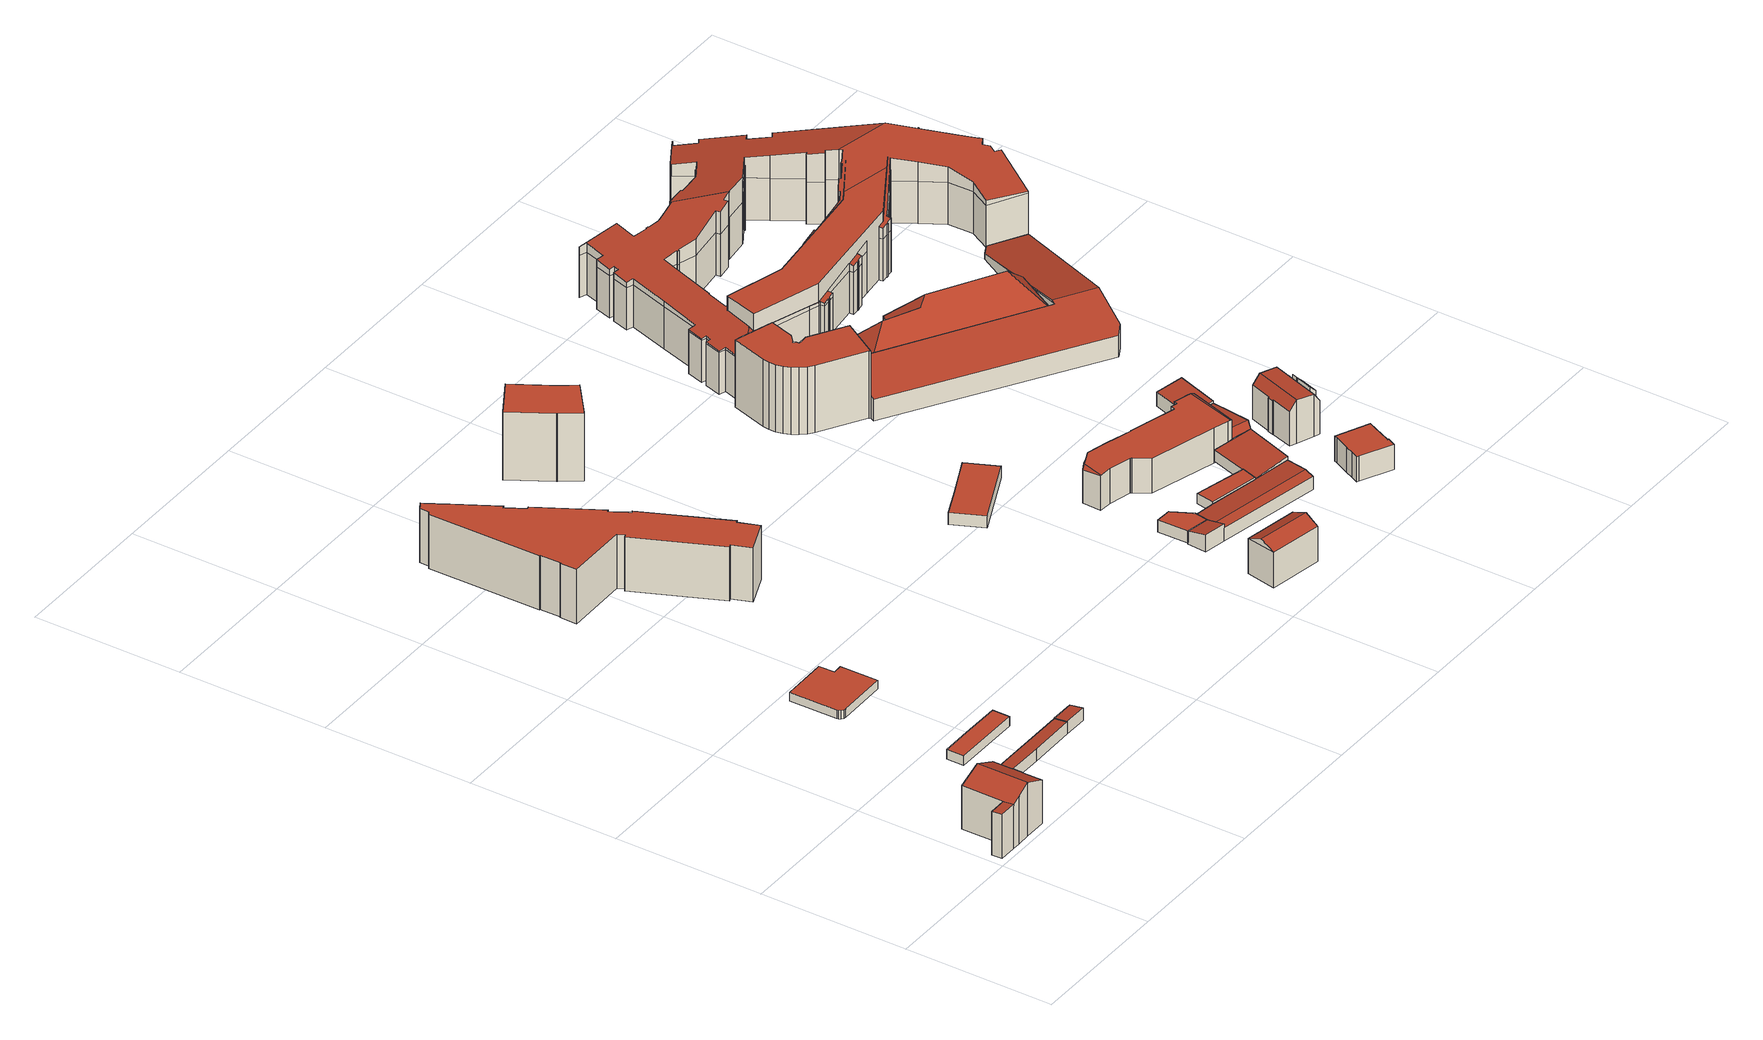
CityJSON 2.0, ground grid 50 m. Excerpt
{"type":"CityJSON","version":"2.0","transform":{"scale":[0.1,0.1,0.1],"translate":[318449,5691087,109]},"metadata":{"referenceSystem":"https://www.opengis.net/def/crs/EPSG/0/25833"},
"CityObjects":{
"building1":{"type":"Building","attributes":{"Gemeindeschluessel":14713000,"Geometrietyp2DReferenz":"3000","function":"31001_9998","roofType":"9999"},"children":["building1-1","building1-2"]},
"building1-1":{"type":"BuildingPart","attributes":{"Dachtyp_tdc":"tdcFreeFormRoof","Dachneigung":25.24,"QualitaetDacherkennung":79,"Geometrietyp2DReferenz":"3000","roofType":"5000","measuredHeight":18.75},"parents":["building1"],"geometry":[{"type":"MultiSurface","lod":"2","boundaries":[[[0,1,2,3]],[[1,4,5,2]],[[4,6,7,5]],[[6,8,9,7]],[[8,10,11,9]],[[10,12,13,11]],[[12,14,15,13]],[[14,16,17,15]],[[16,18,19,17]],[[18,20,21,19]],[[20,22,23,21]],[[18,16,14,12,10,8,6,4]],[[4,1,0,22,20,18]],[[3,2,5,7,9,11,13,15,17,19,21,23]],[[3,23,22,0]]],"semantics":{"surfaces":[{"type":"WallSurface"},{"type":"RoofSurface"},{"type":"GroundSurface"},{"type":"ClosureSurface"}],"values":[0,0,0,0,0,0,0,0,0,0,0,1,1,2,3]}}]},
"building1-2":{"type":"BuildingPart","attributes":{"Dachtyp_tdc":"tdcPolyFlatRoof","Dachneigung":2.78,"QualitaetDacherkennung":77,"Geometrietyp2DReferenz":"3000","roofType":"2100","measuredHeight":15.43},"parents":["building1"],"geometry":[{"type":"MultiSurface","lod":"2","boundaries":[[[24,25,26,23,22]],[[25,27,28,26]],[[27,0,3,28]],[[27,25,24,0]],[[3,23,26,28]],[[22,0,24]],[[22,23,3,0]]],"semantics":{"surfaces":[{"type":"WallSurface"},{"type":"RoofSurface"},{"type":"GroundSurface"},{"type":"ClosureSurface"}],"values":[0,0,0,1,2,0,3]}}]},
"building2":{"type":"Building","attributes":{"Gemeindeschluessel":14713000,"Dachneigung":84.79,"Dachorientierung":0,"MittlereTraufHoehe":115.02,"QualitaetDacherkennung":94,"ObjektHoehe":4.19,"BodenHoehe":111.08,"Geometrietyp2DReferenz":"3000","AbsoluteHoehe":115.27,"Dachflaeche":134.84,"function":"31001_2463","roofType":"2100","measuredHeight":4.19,"storeysAboveGround":1},"geometry":[{"type":"MultiSurface","lod":"2","boundaries":[[[29,30,31,32]],[[30,33,34,31]],[[33,35,36,34]],[[35,37,38,36]],[[37,39,40,38]],[[39,41,42,40]],[[41,29,32,42]],[[41,39,37,35,33,30,29]],[[32,31,34,36,38,40,42]]],"semantics":{"surfaces":[{"type":"WallSurface"},{"type":"RoofSurface"},{"type":"GroundSurface"}],"values":[0,0,0,0,0,0,0,1,2]}}]},
"building3":{"type":"Building","attributes":{"Gemeindeschluessel":14713000,"Dachneigung":90,"Dachorientierung":0,"MittlereTraufHoehe":114.23,"QualitaetDacherkennung":100,"ObjektHoehe":3.34,"BodenHoehe":110.89,"Geometrietyp2DReferenz":"3000","AbsoluteHoehe":114.23,"Dachflaeche":138.51,"function":"31001_2463","roofType":"1000","measuredHeight":3.34,"storeysAboveGround":1},"geometry":[{"type":"MultiSurface","lod":"2","boundaries":[[[43,44,45,46]],[[44,47,48,45]],[[47,49,50,48]],[[49,51,52,50]],[[51,43,46,52]],[[51,49,47,44,43]],[[46,45,48,50,52]]],"semantics":{"surfaces":[{"type":"WallSurface"},{"type":"RoofSurface"},{"type":"GroundSurface"}],"values":[0,0,0,0,0,1,2]}}]},
"building4":{"type":"Building","attributes":{"Dachtyp_tdc":"tdcPolyFlatRoof","Gemeindeschluessel":14713000,"Dachneigung":0,"QualitaetDacherkennung":0,"Geometrietyp2DReferenz":"3000","BezugspunktDach":"2000","function":"31001_9998","measuredHeight":3},"geometry":[{"type":"MultiSurface","lod":"2","boundaries":[[[53,54,55,56,57,58,59,60,61,62]],[[62,61,63,64]],[[61,60,65,63]],[[60,59,66,65]],[[59,58,67,66]],[[58,57,68,67]],[[57,56,69,68]],[[56,55,70,69]],[[55,54,71,70]],[[54,53,72,71]],[[53,62,64,72]],[[64,63,65,66,67,68,69,70,71,72]]],"semantics":{"surfaces":[{"type":"RoofSurface"},{"type":"WallSurface"},{"type":"GroundSurface"}],"values":[0,1,1,1,1,1,1,1,1,1,1,2]}}]},
"building5":{"type":"Building","attributes":{"Gemeindeschluessel":14713000,"Dachneigung":82.62,"Dachorientierung":0,"MittlereTraufHoehe":115.28,"QualitaetDacherkennung":98,"ObjektHoehe":4.28,"BodenHoehe":111.24,"Geometrietyp2DReferenz":"3000","AbsoluteHoehe":115.53,"Dachflaeche":36.51,"function":"31001_9998","roofType":"2100","measuredHeight":4.28,"storeysAboveGround":1},"geometry":[{"type":"MultiSurface","lod":"2","boundaries":[[[73,74,75,76]],[[74,77,78,75]],[[77,79,80,78]],[[79,81,82,80]],[[81,73,76,82]],[[81,79,77,74,73]],[[76,75,78,80,82]]],"semantics":{"surfaces":[{"type":"WallSurface"},{"type":"RoofSurface"},{"type":"GroundSurface"}],"values":[0,0,0,0,0,1,2]}}]},
"building6":{"type":"Building","attributes":{"Dachtyp_tdc":"tdcPolyFlatRoof","Gemeindeschluessel":14713000,"Dachneigung":0,"QualitaetDacherkennung":52,"Geometrietyp2DReferenz":"3000","function":"31001_9998","roofType":"1000","measuredHeight":18.89},"geometry":[{"type":"MultiSurface","lod":"2","boundaries":[[[83,84,85,86]],[[84,87,88,85]],[[87,89,90,88]],[[89,91,92,90]],[[91,93,94,92]],[[93,95,96,94]],[[95,97,98,96]],[[97,99,100,98]],[[99,101,102,100]],[[101,103,104,102]],[[103,105,106,104]],[[105,107,108,106]],[[107,109,110,108]],[[109,111,112,110]],[[111,113,114,112]],[[113,115,116,114]],[[115,117,118,116]],[[117,119,120,118]],[[119,121,122,120]],[[121,123,124,122]],[[123,125,126,124]],[[125,127,128,126]],[[127,129,130,128]],[[129,131,132,130]],[[131,133,134,132]],[[133,135,136,134]],[[135,137,138,136]],[[137,83,86,138]],[[137,135,133,131,129,127,125,123,121,119,117,115,113,111,109,107,105,103,101,99,97,95,93,91,89,87,84,83]],[[86,85,88,90,92,94,96,98,100,102,104,106,108,110,112,114,116,118,120,122,124,126,128,130,132,134,136,138]]],"semantics":{"surfaces":[{"type":"WallSurface"},{"type":"RoofSurface"},{"type":"GroundSurface"}],"values":[0,0,0,0,0,0,0,0,0,0,0,0,0,0,0,0,0,0,0,0,0,0,0,0,0,0,0,0,1,2]}}]},
"building7":{"type":"Building","attributes":{"Dachtyp_tdc":"tdcPolyFlatRoof","Gemeindeschluessel":14713000,"Dachneigung":0,"QualitaetDacherkennung":50,"Geometrietyp2DReferenz":"3000","function":"31001_9998","roofType":"1000","measuredHeight":23.83},"geometry":[{"type":"MultiSurface","lod":"2","boundaries":[[[139,140,141,142]],[[140,143,144,141]],[[143,145,146,144]],[[145,147,148,146]],[[147,149,150,148]],[[149,151,152,150]],[[151,153,154,152]],[[153,139,142,154]],[[153,151,149,147,145,143,140,139]],[[142,141,144,146,148,150,152,154]]],"semantics":{"surfaces":[{"type":"WallSurface"},{"type":"RoofSurface"},{"type":"GroundSurface"}],"values":[0,0,0,0,0,0,0,0,1,2]}}]},
"building8":{"type":"Building","attributes":{"Dachtyp_tdc":"tdcGableRoof","Gemeindeschluessel":14713000,"Dachneigung":24.8,"QualitaetDacherkennung":51,"Geometrietyp2DReferenz":"3000","function":"31001_9998","roofType":"3100","measuredHeight":14.64},"geometry":[{"type":"MultiSurface","lod":"2","boundaries":[[[155,156,157,158]],[[156,159,160,157]],[[159,161,162,160]],[[161,155,158,162]],[[159,156,163]],[[155,161,164]],[[156,155,164,163]],[[161,159,163,164]],[[158,157,160,162]]],"semantics":{"surfaces":[{"type":"WallSurface"},{"type":"RoofSurface"},{"type":"GroundSurface"}],"values":[0,0,0,0,0,0,1,1,2]}}]},
"building9":{"type":"Building","attributes":{"Dachtyp_tdc":"tdcPolyFlatRoof","Gemeindeschluessel":14713000,"Dachneigung":0,"QualitaetDacherkennung":81,"Geometrietyp2DReferenz":"3000","function":"31001_2000","roofType":"1000","measuredHeight":4.22},"geometry":[{"type":"MultiSurface","lod":"2","boundaries":[[[165,166,167,168]],[[166,169,170,167]],[[169,171,172,170]],[[171,173,174,172]],[[173,175,176,174]],[[175,165,168,176]],[[175,173,171,169,166,165]],[[168,167,170,172,174,176]]],"semantics":{"surfaces":[{"type":"WallSurface"},{"type":"RoofSurface"},{"type":"GroundSurface"}],"values":[0,0,0,0,0,0,1,2]}}]},
"building10":{"type":"Building","attributes":{"Dachtyp_tdc":"tdcPolyFlatRoof","Gemeindeschluessel":14713000,"Dachneigung":0,"QualitaetDacherkennung":84,"Geometrietyp2DReferenz":"3000","function":"31001_2000","roofType":"1000","measuredHeight":4.2},"geometry":[{"type":"MultiSurface","lod":"2","boundaries":[[[177,178,179,180]],[[178,181,182,179]],[[181,183,184,182]],[[183,185,186,184]],[[185,177,180,186]],[[185,183,181,178,177]],[[180,179,182,184,186]]],"semantics":{"surfaces":[{"type":"WallSurface"},{"type":"RoofSurface"},{"type":"GroundSurface"}],"values":[0,0,0,0,0,1,2]}}]},
"building11":{"type":"Building","attributes":{"Gemeindeschluessel":14713000,"Geometrietyp2DReferenz":"3000","function":"31001_2000","roofType":"9999"},"children":["building11-1","building11-2","building11-3"]},
"building11-1":{"type":"BuildingPart","attributes":{"Dachtyp_tdc":"tdcGableRoof","Dachneigung":10,"QualitaetDacherkennung":43,"Geometrietyp2DReferenz":"3000","roofType":"3100","measuredHeight":5.11},"parents":["building11"],"geometry":[{"type":"MultiSurface","lod":"2","boundaries":[[[187,188,189,190]],[[191,192,193,194]],[[192,195,196,193]],[[195,197,198,196]],[[199,200,201,202,185]],[[200,187,190,201]],[[203,197,195,192]],[[192,191,188,187,200,199,204,203]],[[190,189,194,193,196,198,205,202,201]],[[191,194,189,188]],[[205,198,197,203]],[[199,185,204]],[[205,203,204,185,202]]],"semantics":{"surfaces":[{"type":"WallSurface"},{"type":"RoofSurface"},{"type":"GroundSurface"},{"type":"ClosureSurface"}],"values":[0,0,0,0,0,0,1,1,2,3,3,0,3]}}]},
"building11-2":{"type":"BuildingPart","attributes":{"Dachtyp_tdc":"tdcPolyFlatRoof","Dachneigung":4.55,"QualitaetDacherkennung":90,"Geometrietyp2DReferenz":"3000","roofType":"2100","measuredHeight":4.96},"parents":["building11"],"geometry":[{"type":"MultiSurface","lod":"2","boundaries":[[[206,207,208,189,188]],[[207,209,210,208]],[[209,211,212,210]],[[211,213,214,212]],[[213,215,216,214]],[[215,217,191,194,216]],[[215,213,211,209,207,206,217]],[[194,189,208,210,212,214,216]],[[206,188,191,217]],[[188,189,194,191]]],"semantics":{"surfaces":[{"type":"WallSurface"},{"type":"RoofSurface"},{"type":"GroundSurface"},{"type":"ClosureSurface"}],"values":[0,0,0,0,0,0,1,2,0,3]}}]},
"building11-3":{"type":"BuildingPart","attributes":{"Dachtyp_tdc":"tdcPolyFlatRoof","Dachneigung":12.53,"QualitaetDacherkennung":68,"Geometrietyp2DReferenz":"3000","roofType":"2100","measuredHeight":5.88},"parents":["building11"],"geometry":[{"type":"MultiSurface","lod":"2","boundaries":[[[218,219,220,198,197]],[[219,177,221,220]],[[177,185,202,221]],[[177,219,218,204,185]],[[202,205,198,220,221]],[[197,203,204,218]],[[197,198,205,203]],[[205,202,185,204,203]]],"semantics":{"surfaces":[{"type":"WallSurface"},{"type":"RoofSurface"},{"type":"GroundSurface"},{"type":"ClosureSurface"}],"values":[0,0,0,1,2,0,3,3]}}]},
"building12":{"type":"Building","attributes":{"Dachtyp_tdc":"tdcPolyFlatRoof","Gemeindeschluessel":14713000,"Dachneigung":0,"QualitaetDacherkennung":86,"Geometrietyp2DReferenz":"3000","function":"31001_2000","roofType":"1000","measuredHeight":3.63},"geometry":[{"type":"MultiSurface","lod":"2","boundaries":[[[222,223,224,225]],[[223,226,227,224]],[[226,228,229,227]],[[228,222,225,229]],[[228,226,223,222]],[[225,224,227,229]]],"semantics":{"surfaces":[{"type":"WallSurface"},{"type":"RoofSurface"},{"type":"GroundSurface"}],"values":[0,0,0,0,1,2]}}]},
"building13":{"type":"Building","attributes":{"Dachtyp_tdc":"tdcFreeFormRoof","Gemeindeschluessel":14713000,"Dachneigung":0.036,"QualitaetDacherkennung":48,"Geometrietyp2DReferenz":"3000","function":"31001_2000","roofType":"5000","measuredHeight":12.06},"geometry":[{"type":"MultiSurface","lod":"2","boundaries":[[[230,231,232,233]],[[231,234,235,232]],[[234,236,237,235]],[[236,238,239,237]],[[238,240,241,239]],[[240,242,243,241]],[[242,244,245,243]],[[244,246,247,245]],[[246,248,249,247]],[[248,250,251,249]],[[250,252,253,251]],[[252,254,255,253]],[[254,256,257,255]],[[256,258,259,257]],[[258,260,261,259]],[[260,262,263,261]],[[262,264,265,263]],[[264,266,267,265]],[[266,268,269,267]],[[268,270,271,269]],[[270,272,273,271]],[[272,274,275,273]],[[274,276,277,275]],[[276,278,279,277]],[[278,280,281,279]],[[280,282,283,281]],[[282,230,233,283]],[[284,285,240,238]],[[276,274,286,287]],[[286,272,270,268,266,264,262,260,258,256,254,252,250,248,246,244,242,285,284,236,234,231,230,282,280,278,287]],[[238,236,284]],[[242,240,285]],[[274,272,286]],[[278,276,287]],[[233,232,235,237,239,241,243,245,247,249,251,253,255,257,259,261,263,265,267,269,271,273,275,277,279,281,283]]],"semantics":{"surfaces":[{"type":"WallSurface"},{"type":"RoofSurface"},{"type":"GroundSurface"}],"values":[0,0,0,0,0,0,0,0,0,0,0,0,0,0,0,0,0,0,0,0,0,0,0,0,0,0,0,1,1,1,0,0,0,0,2]}}]},
"building14":{"type":"Building","attributes":{"Dachtyp_tdc":"tdcPolyFlatRoof","Gemeindeschluessel":14713000,"Dachneigung":0,"QualitaetDacherkennung":52,"Geometrietyp2DReferenz":"3000","function":"31001_9998","roofType":"1000","measuredHeight":23.43},"geometry":[{"type":"MultiSurface","lod":"2","boundaries":[[[288,289,290,291]],[[289,292,293,290]],[[292,294,295,293]],[[294,296,297,295]],[[296,298,299,297]],[[298,300,301,299]],[[300,302,303,301]],[[302,304,305,303]],[[304,306,307,305]],[[306,308,309,307]],[[308,310,311,309]],[[310,312,313,311]],[[312,314,315,313]],[[314,316,317,315]],[[316,318,319,317]],[[318,320,321,319]],[[320,322,323,321]],[[322,324,325,323]],[[324,326,327,325]],[[326,288,291,327]],[[326,324,322,320,318,316,314,312,310,308,306,304,302,300,298,296,294,292,289,288]],[[291,290,293,295,297,299,301,303,305,307,309,311,313,315,317,319,321,323,325,327]]],"semantics":{"surfaces":[{"type":"WallSurface"},{"type":"RoofSurface"},{"type":"GroundSurface"}],"values":[0,0,0,0,0,0,0,0,0,0,0,0,0,0,0,0,0,0,0,0,1,2]}}]},
"building15":{"type":"Building","attributes":{"Dachtyp_tdc":"tdcPolyFlatRoof","Gemeindeschluessel":14713000,"Dachneigung":0,"QualitaetDacherkennung":63,"Geometrietyp2DReferenz":"3000","function":"31001_9998","roofType":"1000","measuredHeight":8.79},"geometry":[{"type":"MultiSurface","lod":"2","boundaries":[[[328,329,330,331]],[[329,332,333,330]],[[332,334,335,333]],[[334,336,337,335]],[[336,338,339,337]],[[338,340,341,339]],[[340,342,343,341]],[[342,344,345,343]],[[344,346,347,345]],[[346,328,331,347]],[[346,344,342,340,338,336,334,332,329,328]],[[331,330,333,335,337,339,341,343,345,347]]],"semantics":{"surfaces":[{"type":"WallSurface"},{"type":"RoofSurface"},{"type":"GroundSurface"}],"values":[0,0,0,0,0,0,0,0,0,0,1,2]}}]},
"building16":{"type":"Building","attributes":{"Gemeindeschluessel":14713000,"Geometrietyp2DReferenz":"3000","function":"31001_2000","roofType":"9999"},"children":["building16-1","building16-2"]},
"building16-1":{"type":"BuildingPart","attributes":{"Dachtyp_tdc":"tdcPolyFlatRoof","Dachneigung":5.21,"QualitaetDacherkennung":84,"Geometrietyp2DReferenz":"3000","roofType":"2100","measuredHeight":5.84},"parents":["building16"],"geometry":[{"type":"MultiSurface","lod":"2","boundaries":[[[348,349,350,351]],[[349,352,353,354,350]],[[355,356,273,275,357]],[[356,348,351,273]],[[356,355,352,349,348]],[[351,350,354,275,273]],[[355,357,353,352]],[[357,275,354,353]]],"semantics":{"surfaces":[{"type":"WallSurface"},{"type":"RoofSurface"},{"type":"GroundSurface"},{"type":"ClosureSurface"}],"values":[0,0,0,0,1,2,0,3]}}]},
"building16-2":{"type":"BuildingPart","attributes":{"Dachtyp_tdc":"tdcGableRoof","Dachneigung":10.19,"QualitaetDacherkennung":12,"Geometrietyp2DReferenz":"3000","roofType":"3100","measuredHeight":7.94},"parents":["building16"],"geometry":[{"type":"MultiSurface","lod":"2","boundaries":[[[358,359,277,360]],[[359,357,275,277]],[[353,358,360,354]],[[357,359,361]],[[358,353,362]],[[359,358,362,361]],[[353,357,361,362]],[[360,277,275,354]],[[354,275,357,353]]],"semantics":{"surfaces":[{"type":"WallSurface"},{"type":"RoofSurface"},{"type":"GroundSurface"},{"type":"ClosureSurface"}],"values":[0,0,0,0,0,1,1,2,3]}}]},
"building17":{"type":"Building","attributes":{"Gemeindeschluessel":14713000,"Geometrietyp2DReferenz":"3000","function":"31001_9998","roofType":"9999"},"children":["building17-1","building17-2"]},
"building17-1":{"type":"BuildingPart","attributes":{"Dachtyp_tdc":"tdcCutGableRoof","Dachneigung":2.99,"QualitaetDacherkennung":70,"Geometrietyp2DReferenz":"3000","roofType":"9999","measuredHeight":15.04},"parents":["building17"],"geometry":[{"type":"MultiSurface","lod":"2","boundaries":[[[363,364,365,366]],[[364,367,368,365]],[[367,369,370,368]],[[369,371,372,370]],[[371,373,374,372]],[[373,375,376,374]],[[375,377,378,376]],[[377,379,380,378]],[[379,381,382,380]],[[383,384,385,386]],[[384,387,388,385]],[[387,389,390,388]],[[389,363,366,390]],[[375,373,371,369,367,364,363,389]],[[387,384,383,391,381,379,377]],[[389,387,377,375]],[[366,365,368,370,372,374,376,378,380,382,386,385,388,390]],[[386,382,381,391]],[[383,386,391]]],"semantics":{"surfaces":[{"type":"WallSurface"},{"type":"RoofSurface"},{"type":"GroundSurface"},{"type":"ClosureSurface"}],"values":[0,0,0,0,0,0,0,0,0,0,0,0,0,1,1,1,2,3,3]}}]},
"building17-2":{"type":"BuildingPart","attributes":{"Dachtyp_tdc":"tdcPolyFlatRoof","Dachneigung":43.44,"QualitaetDacherkennung":37,"Geometrietyp2DReferenz":"3000","roofType":"2100","measuredHeight":13.83},"parents":["building17"],"geometry":[{"type":"MultiSurface","lod":"2","boundaries":[[[392,382,381]],[[392,393,394,382]],[[393,395,396,394]],[[395,397,398,396]],[[397,399,383,386,398]],[[397,395,393,392,399]],[[386,382,394,396,398]],[[391,383,399]],[[391,386,383]],[[392,381,391,399]],[[381,382,386,391]]],"semantics":{"surfaces":[{"type":"WallSurface"},{"type":"RoofSurface"},{"type":"GroundSurface"},{"type":"ClosureSurface"}],"values":[0,0,0,0,0,1,2,0,3,0,3]}}]},
"building18":{"type":"Building","attributes":{"Dachtyp_tdc":"tdcFreeFormRoof","Gemeindeschluessel":14713000,"Dachneigung":48.42,"QualitaetDacherkennung":2,"Geometrietyp2DReferenz":"3000","function":"31001_9998","roofType":"5000","measuredHeight":19.88},"geometry":[{"type":"MultiSurface","lod":"2","boundaries":[[[400,401,402,403]],[[401,404,405,402]],[[404,406,407,405]],[[406,408,409,407]],[[408,410,411,409]],[[410,400,403,411]],[[412,413,414,415,410,408]],[[412,408,406]],[[413,412,406,404]],[[414,413,404,401]],[[415,414,401,400]],[[415,400,410]],[[403,402,405,407,409,411]]],"semantics":{"surfaces":[{"type":"WallSurface"},{"type":"RoofSurface"},{"type":"GroundSurface"}],"values":[0,0,0,0,0,0,1,1,1,1,1,1,2]}}]},
"building19":{"type":"Building","attributes":{"Dachtyp_tdc":"tdcFreeFormRoof","Gemeindeschluessel":14713000,"Dachneigung":14.87,"QualitaetDacherkennung":3,"Geometrietyp2DReferenz":"3000","function":"31001_9998","roofType":"5000","measuredHeight":12.22},"geometry":[{"type":"MultiSurface","lod":"2","boundaries":[[[416,417,418,419]],[[417,420,421,418]],[[420,422,423,421]],[[422,424,425,423]],[[424,426,427,425]],[[426,428,429,427]],[[428,430,431,429]],[[430,432,433,431]],[[432,416,419,433]],[[420,417,434,435,428,426,424,422]],[[416,432,430,435,434]],[[430,428,435]],[[417,416,434]],[[419,418,421,423,425,427,429,431,433]]],"semantics":{"surfaces":[{"type":"WallSurface"},{"type":"RoofSurface"},{"type":"GroundSurface"}],"values":[0,0,0,0,0,0,0,0,0,1,1,0,0,2]}}]},
"building20":{"type":"Building","attributes":{"Gemeindeschluessel":14713000,"Dachneigung":90,"Dachorientierung":0,"MittlereTraufHoehe":131.73,"QualitaetDacherkennung":93,"ObjektHoehe":22.32,"BodenHoehe":109.41,"Geometrietyp2DReferenz":"3000","AbsoluteHoehe":131.73,"Dachflaeche":1066.92,"function":"31001_9998","roofType":"1000","measuredHeight":22.32,"storeysAboveGround":7},"geometry":[{"type":"MultiSurface","lod":"2","boundaries":[[[436,437,438,439]],[[437,440,441,438]],[[440,442,443,441]],[[442,444,445,443]],[[444,446,447,445]],[[446,448,449,447]],[[448,450,451,449]],[[450,436,439,451]],[[450,448,446,444,442,440,437,436]],[[439,438,441,443,445,447,449,451]]],"semantics":{"surfaces":[{"type":"WallSurface"},{"type":"RoofSurface"},{"type":"GroundSurface"}],"values":[0,0,0,0,0,0,0,0,1,2]}}]},
"building21":{"type":"Building","attributes":{"Dachtyp_tdc":"tdcFreeFormRoof","Gemeindeschluessel":14713000,"Dachneigung":13.11,"QualitaetDacherkennung":6,"Geometrietyp2DReferenz":"3000","function":"31001_9998","roofType":"5000","measuredHeight":25.4},"geometry":[{"type":"MultiSurface","lod":"2","boundaries":[[[452,453,454,455]],[[453,456,457,454]],[[456,458,459,457]],[[458,460,461,459]],[[460,462,463,461]],[[462,464,465,463]],[[464,466,467,465]],[[466,468,469,467]],[[468,470,471,469]],[[470,472,473,471]],[[472,474,475,473]],[[474,476,477,475]],[[478,479,480,481,482,483,484,485,486,487,488,489,490,491,492,493,494,495,496,497,498,499,500,501,502,503,504,505,506,507,508,509,510,511,512,513,514,515,516,517,518,519,520,521,522,523,524,525,526,527,528,529,530,531]],[[532,533,534,535,536,537,538,539,540,541,542,543,544,545,546,547,548,549,550,551,552,553,554,555,556,557,558,559,560,561,562,563,564,565,566,567,568,569,570,571,572,531,530,573,574,575,576,577,578,579,580,581,582,583,584,585,586,587,588,589,590,591,592,593,594,595,596,597,598,599,600,601,602,603,604,605,606,607]],[[608,609,610,611,612,613,614,615,616,617,618,619,620,499,498,621,622,623,624,625,626,627,628,629,630,631,553,552,632,633,634,635,636,637,638,639,640]],[[476,639,638,641]],[[474,640,639,476]],[[642,637,636,643]],[[641,638,637,642]],[[644,635,634,645]],[[643,636,635,644]],[[645,634,633,646]],[[646,633,632,647]],[[648,553,631,649]],[[649,631,630,650]],[[650,630,629,651]],[[651,629,628,652]],[[652,628,627,653]],[[653,627,626,654]],[[655,625,624,656]],[[654,626,625,655]],[[657,623,622,658]],[[656,624,623,657]],[[659,621,498,660]],[[658,622,621,659]],[[661,499,620,662]],[[663,619,618,452]],[[662,620,619,663]],[[453,617,616,456]],[[452,618,617,453]],[[458,615,614,460]],[[456,616,615,458]],[[462,613,612,464]],[[460,614,613,462]],[[466,611,610,468]],[[464,612,611,466]],[[470,609,608,472]],[[468,610,609,470]],[[664,532,607,665]],[[665,607,606,666]],[[667,605,604,668]],[[666,606,605,667]],[[669,603,602,670]],[[668,604,603,669]],[[671,601,600,672]],[[670,602,601,671]],[[672,600,599,673]],[[673,599,598,674]],[[675,597,596,676]],[[674,598,597,675]],[[677,595,594,678]],[[676,596,595,677]],[[678,594,593,679]],[[679,593,592,680]],[[680,592,591,681]],[[681,591,590,682]],[[682,590,589,683]],[[683,589,588,684]],[[684,588,587,685]],[[685,587,586,686]],[[686,586,585,687]],[[687,585,584,688]],[[688,584,583,689]],[[689,583,582,690]],[[690,582,581,691]],[[691,581,580,692]],[[692,580,579,693]],[[693,579,578,694]],[[694,578,577,695]],[[695,577,576,696]],[[696,576,575,697]],[[697,575,574]],[[574,573,698]],[[698,573,530,529,699]],[[700,531,572,701]],[[701,572,571,702]],[[702,571,570,703]],[[703,570,569,704]],[[704,569,568,705]],[[705,568,567,706]],[[706,567,566,707]],[[707,566,565,708]],[[708,565,564,709]],[[709,564,563,710]],[[710,563,562,711]],[[711,562,561,712]],[[712,561,560,713]],[[713,560,559,714]],[[714,559,558,715]],[[715,558,557,716]],[[716,557,556,717]],[[717,556,555,718]],[[718,555,554,719]],[[719,554,553,648]],[[720,551,550,721]],[[647,632,552,551,720]],[[721,550,549,722]],[[722,549,548,723]],[[723,548,547,724]],[[724,547,546,725]],[[725,546,545,726]],[[726,545,544,727]],[[727,544,543,728]],[[728,543,542,729]],[[729,542,541,730]],[[730,541,540,731]],[[731,540,539,732]],[[732,539,538,733]],[[733,538,537,734]],[[734,537,536,735]],[[735,536,535,736]],[[736,535,534,737]],[[737,534,533,738]],[[738,533,532,664]],[[739,478,531,700]],[[699,529,528,740]],[[740,528,527,741]],[[741,527,526,742]],[[742,526,525,743]],[[476,641,744,477]],[[641,642,745,744]],[[642,643,746,745]],[[643,644,747,746]],[[644,645,748,747]],[[645,646,749,748]],[[646,647,750,749]],[[647,720,751,750]],[[720,721,752,751]],[[721,722,753,752]],[[722,723,754,753]],[[723,724,755,754]],[[724,725,756,755]],[[725,726,757,756]],[[726,727,758,757]],[[727,728,759,758]],[[728,729,760,759]],[[729,730,761,760]],[[730,731,762,761]],[[731,732,763,762]],[[732,733,764,763]],[[733,734,765,764]],[[734,735,766,765]],[[735,736,767,766]],[[736,737,768,767]],[[737,738,769,768]],[[738,664,770,769]],[[664,665,771,770]],[[665,666,772,771]],[[666,667,773,772]],[[667,668,774,773]],[[668,669,775,774]],[[669,670,776,775]],[[670,671,777,776]],[[671,672,778,777]],[[672,673,779,778]],[[673,674,780,779]],[[674,675,781,780]],[[675,676,782,781]],[[676,677,783,782]],[[677,678,784,783]],[[678,679,785,784]],[[679,680,786,785]],[[680,681,787,786]],[[681,682,788,787]],[[682,683,789,788]],[[683,684,790,789]],[[684,685,791,790]],[[792,793,794,795]],[[793,796,797,794]],[[796,798,799,797]],[[798,800,801,799]],[[800,802,803,801]],[[802,804,805,803]],[[804,806,807,805]],[[806,808,809,807]],[[808,810,811,809]],[[810,812,813,811]],[[812,814,815,813]],[[814,816,817,815]],[[816,818,819,817]],[[818,820,821,819]],[[820,822,823,821]],[[822,824,825,823]],[[824,826,827,825]],[[826,661,828,827]],[[660,829,830,831]],[[829,832,833,830]],[[832,834,835,833]],[[834,836,837,835]],[[836,838,839,837]],[[838,840,841,839]],[[840,842,843,841]],[[842,844,845,843]],[[844,846,847,845]],[[846,848,849,847]],[[848,850,851,849]],[[850,852,853,851]],[[852,854,855,853]],[[854,856,857,855]],[[856,858,859,857]],[[858,860,861,859]],[[860,862,863,861]],[[862,864,865,863]],[[864,866,867,865]],[[866,739,868,867]],[[739,700,869,868]],[[700,701,870,869]],[[701,702,871,870]],[[702,703,872,871]],[[703,704,873,872]],[[704,705,874,873]],[[705,706,875,874]],[[706,707,876,875]],[[707,708,877,876]],[[708,709,878,877]],[[709,710,879,878]],[[710,711,880,879]],[[711,712,881,880]],[[712,713,882,881]],[[713,714,883,882]],[[714,715,884,883]],[[715,716,885,884]],[[716,717,886,885]],[[717,718,887,886]],[[718,719,888,887]],[[719,648,889,888]],[[648,649,890,889]],[[649,650,891,890]],[[650,651,892,891]],[[651,652,893,892]],[[652,653,894,893]],[[653,654,895,894]],[[654,655,896,895]],[[655,656,897,896]],[[656,657,898,897]],[[657,658,899,898]],[[658,659,900,899]],[[659,660,831,900]],[[661,662,901,828]],[[662,663,902,901]],[[663,452,455,902]],[[685,686,903,791]],[[686,687,904,903]],[[687,688,905,904]],[[688,689,906,905]],[[689,690,907,906]],[[690,691,908,907]],[[691,692,909,908]],[[692,693,910,909]],[[693,694,911,910]],[[694,695,912,911]],[[695,696,913,912]],[[696,697,914,913]],[[697,574,915,914]],[[574,698,916,915]],[[698,699,917,916]],[[699,740,918,917]],[[740,741,919,918]],[[741,742,920,919]],[[742,743,921,920]],[[743,922,923,921]],[[922,924,925,923]],[[924,926,927,925]],[[926,928,929,927]],[[928,930,931,929]],[[930,932,933,931]],[[932,934,935,933]],[[934,792,795,935]],[[743,525,524,922]],[[922,524,523,924]],[[924,523,522,926]],[[926,522,521,928]],[[928,521,520,930]],[[930,520,519,932]],[[932,519,518,934]],[[934,518,517,792]],[[792,517,516,793]],[[793,516,515,796]],[[796,515,514,798]],[[798,514,513,800]],[[800,513,512,802]],[[802,512,511,804]],[[804,511,510,806]],[[806,510,509,808]],[[472,608,640,474]],[[808,509,508,810]],[[810,508,507,812]],[[812,507,506,814]],[[814,506,505,816]],[[816,505,504,818]],[[818,504,503,820]],[[820,503,502,822]],[[822,502,501,824]],[[824,501,500,826]],[[826,500,499,661]],[[660,498,497,829]],[[829,497,496,832]],[[832,496,495,834]],[[834,495,494,836]],[[836,494,493,838]],[[838,493,492,840]],[[840,492,491,842]],[[842,491,490,844]],[[844,490,489,846]],[[846,489,488,848]],[[848,488,487,850]],[[850,487,486,852]],[[852,486,485,854]],[[854,485,484,856]],[[856,484,483,858]],[[858,483,482,860]],[[860,482,481,862]],[[862,481,480,864]],[[864,480,479,866]],[[866,479,478,739]],[[477,744,745,746,747,748,749,750,751,752,753,754,755,756,757,758,759,760,761,762,763,764,765,766,767,768,769,770,771,772,773,774,775,776,777,778,779,780,781,782,783,784,785,786,787,788,789,790,791,903,904,905,906,907,908,909,910,911,912,913,914,915,916,917,918,919,920,921,923,925,927,929,931,933,935,795,794,797,799,801,803,805,807,809,811,813,815,817,819,821,823,825,827,828,901,902,455,454,457,459,461,463,465,467,469,471,473,475],[831,830,833,835,837,839,841,843,845,847,849,851,853,855,857,859,861,863,865,867,868,869,870,871,872,873,874,875,876,877,878,879,880,881,882,883,884,885,886,887,888,889,890,891,892,893,894,895,896,897,898,899,900]],[[660,498,499,661]]],"semantics":{"surfaces":[{"type":"WallSurface"},{"type":"RoofSurface"},{"type":"GroundSurface"},{"type":"ClosureSurface"}],"values":[0,0,0,0,0,0,0,0,0,0,0,0,1,1,1,0,0,0,0,0,0,0,0,0,0,0,0,0,0,0,0,0,0,0,0,0,0,0,0,0,0,0,0,0,0,0,0,0,0,0,0,0,0,0,0,0,0,0,0,0,0,0,0,0,0,0,0,0,0,0,0,0,0,0,0,0,0,0,0,0,0,0,0,0,0,0,0,0,0,0,0,0,0,0,0,0,0,0,0,0,0,0,0,0,0,0,0,0,0,0,0,0,0,0,0,0,0,0,0,0,0,0,0,0,0,0,0,0,0,0,0,0,0,0,0,0,0,0,0,0,0,0,0,0,0,0,0,0,0,0,0,0,0,0,0,0,0,0,0,0,0,0,0,0,0,0,0,0,0,0,0,0,0,0,0,0,0,0,0,0,0,0,0,0,0,0,0,0,0,0,0,0,0,0,0,0,0,0,0,0,0,0,0,0,0,0,0,0,0,0,0,0,0,0,0,0,0,0,0,0,0,0,0,0,0,0,0,0,0,0,0,0,0,0,0,0,0,0,0,0,0,0,0,0,0,0,0,0,0,0,0,0,0,0,0,0,0,0,0,0,0,0,0,0,0,0,0,0,0,0,0,0,0,0,0,0,0,0,0,0,0,0,0,0,0,0,0,0,0,0,0,0,0,0,0,0,0,0,0,0,0,0,0,0,0,0,0,0,0,0,0,0,0,0,0,0,0,0,0,0,0,0,0,0,0,2,3]}}]}
},
"vertices":[
[68,43,173],[67,185,173],[67,185,21],[68,43,21],[142,182,208],[142,182,21],[217,178,173],[217,178,21],[218,111,173],[218,111,21],[220,111,172],[220,111,21],[220,75,172],[220,75,21],[218,75,173],[218,75,21],[218,8,173],[218,8,21],[143,8,208],[143,8,21],[97,7,186],[97,7,21],[69,7,173],[69,7,21],
[69,7,175],[9,7,175],[9,7,21],[8,42,173],[8,42,21],
[339,196,63],[339,245,58],[339,245,21],[339,196,21],[342,245,58],[342,245,21],[343,242,58],[343,242,21],[631,242,58],[631,242,21],[631,197,63],[631,197,21],[471,196,63],[471,196,21],
[338,359,52],[338,417,52],[338,417,19],[338,359,19],[442,418,52],[442,418,19],[575,417,52],[575,417,19],[575,359,52],[575,359,19],
[335,787,47],[339,781,47],[345,776,47],[352,774,47],[522,777,47],[520,905,47],[488,904,47],[487,957,47],[332,955,47],[334,794,47],[332,955,17],[334,794,17],[487,957,17],[488,904,17],[520,905,17],[522,777,17],[352,774,17],[345,776,17],[339,781,17],[335,787,17],
[631,197,65],[631,242,59],[631,242,22],[631,197,22],[711,242,59],[711,242,22],[712,202,65],[712,202,22],[712,197,65],[712,197,22],
[335,2230,194],[359,2245,194],[359,2245,5],[335,2230,5],[401,2172,194],[401,2172,5],[402,2172,194],[402,2172,5],[479,2038,194],[479,2038,5],[472,2034,194],[472,2034,5],[507,1973,194],[507,1973,5],[514,1977,194],[514,1977,5],[629,1778,194],[629,1778,5],[622,1774,194],[622,1774,5],[657,1714,194],[657,1714,5],[663,1717,194],[663,1717,5],[789,1439,194],[789,1439,5],[782,1436,194],[782,1436,5],[808,1369,194],[808,1369,5],[700,1326,194],[700,1326,5],[677,1389,194],[677,1389,5],[667,1385,194],[667,1385,5],[542,1663,194],[542,1663,5],[552,1667,194],[552,1667,5],[540,1688,194],[540,1688,5],[330,1686,194],[330,1686,5],[329,1743,194],[329,1743,5],[333,1743,194],[333,1743,5],[332,1813,194],[332,1813,5],[328,1813,194],[328,1813,5],[325,2193,194],[325,2193,5],[335,2199,194],[335,2199,5],
[816,2265,239],[840,2279,239],[840,2279,1],[816,2265,1],[937,2337,239],[937,2337,1],[1016,2204,239],[1016,2204,1],[1051,2157,239],[1051,2157,1],[941,2068,239],[941,2068,1],[896,2129,239],[896,2129,1],[894,2132,239],[894,2132,1],
[1588,212,143],[1769,179,143],[1769,179,21],[1588,212,21],[1748,79,144],[1748,79,21],[1568,111,144],[1568,111,21],[1759,127,167],[1578,160,167],
[1380,972,48],[1333,1075,48],[1333,1075,6],[1380,972,6],[1425,1116,48],[1425,1116,6],[1501,1152,48],[1501,1152,6],[1563,1180,48],[1563,1180,6],[1610,1077,48],[1610,1077,6],
[1620,441,61],[1619,544,61],[1619,544,19],[1620,441,19],[1671,542,61],[1671,542,19],[1706,474,61],[1706,474,19],[1699,427,61],[1699,427,19],
[1782,463,54],[1951,430,54],[1951,430,17],[1782,463,17],[2083,406,54],[2056,326,68],[2056,326,17],[2083,406,17],[2045,293,62],[2045,293,17],[1689,362,62],[1689,362,17],[1699,427,62],[1706,474,54],[1706,474,17],[1699,427,17],[1694,393,68],[1696,406,66],[1694,393,17],
[1951,430,56],[1968,482,56],[1968,482,17],[2006,608,56],[2006,608,17],[2057,594,60],[2057,594,17],[2071,590,61],[2071,590,17],[2139,571,67],[2139,571,17],[2083,406,67],
[1689,362,76],[1615,376,76],[1615,376,17],[1620,441,17],
[1782,463,60],[1793,525,60],[1793,525,24],[1782,463,24],[1968,482,60],[1968,482,24],[1951,430,60],[1951,430,24],
[1750,722,132],[1747,722,132],[1747,722,11],[1750,722,11],[1747,725,132],[1747,725,11],[1672,744,132],[1672,744,11],[1627,746,131],[1627,746,11],[1629,810,127],[1629,810,11],[1674,829,132],[1674,829,11],[1704,843,132],[1704,843,11],[1779,823,132],[1779,823,11],[1863,799,132],[1863,799,11],[1864,801,132],[1864,801,11],[1868,799,132],[1868,799,11],[1917,786,132],[1917,786,11],[1922,784,132],[1922,784,11],[1928,783,132],[1928,783,11],[2023,756,132],[2023,756,11],[2028,771,132],[2028,771,11],[2049,766,132],[2049,766,11],[2053,777,132],[2053,777,11],[2055,777,132],[2055,777,11],[2077,771,132],[2077,771,11],[2104,763,132],[2104,763,11],[2125,756,127],[2125,756,11],[2071,590,130],[2071,590,11],[2057,594,132],[2057,594,11],[2006,608,132],[2006,608,11],[1781,671,132],[1781,671,11],[1630,746,132],[1651,820,132],[2114,760,132],[2067,591,132],
[1577,1761,236],[1578,1751,236],[1578,1751,2],[1577,1761,2],[1613,1752,236],[1613,1752,2],[1731,1680,236],[1731,1680,2],[1658,1559,236],[1658,1559,2],[1654,1561,236],[1654,1561,2],[1656,1563,236],[1656,1563,2],[1510,1651,236],[1510,1651,2],[1491,1665,236],[1491,1665,2],[1476,1683,236],[1476,1683,2],[1463,1702,236],[1463,1702,2],[1454,1724,236],[1454,1724,2],[1449,1747,236],[1449,1747,2],[1449,1770,236],[1449,1770,2],[1452,1792,236],[1452,1792,2],[1489,1913,236],[1489,1913,2],[1513,1906,236],[1513,1906,2],[1621,1873,236],[1621,1873,2],[1597,1792,236],[1597,1792,2],[1571,1769,236],[1571,1769,2],
[2139,205,110],[2150,228,110],[2150,228,23],[2139,205,23],[2163,256,110],[2163,256,23],[2186,304,110],[2186,304,23],[2191,316,110],[2191,316,23],[2300,266,110],[2300,266,23],[2261,180,110],[2261,180,23],[2264,179,110],[2264,179,23],[2251,151,110],[2251,151,23],[2147,202,110],[2147,202,23],
[2151,902,61],[2240,876,69],[2240,876,11],[2151,902,11],[2193,735,69],[2193,735,62],[2193,735,11],[2125,756,63],[2104,763,61],[2125,756,61],
[2139,571,66],[2071,590,64],[2139,571,11],[2075,603,91],[2142,582,91],
[2192,472,134],[2215,543,134],[2215,543,14],[2192,472,14],[2213,544,131],[2213,544,14],[2219,564,130],[2219,564,14],[2221,563,134],[2221,563,14],[2245,635,133],[2245,635,14],[2268,626,165],[2268,626,14],[2326,606,161],[2326,606,14],[2345,600,131],[2345,600,14],[2330,553,131],[2330,553,14],[2304,475,130],[2290,433,131],[2290,433,14],[2304,475,14],[2271,440,161],[2271,440,14],[2214,463,165],[2214,463,14],[2304,475,131],
[2330,553,152],[2324,535,152],[2324,535,14],[2343,528,133],[2343,528,14],[2323,469,133],[2323,469,14],[2304,475,152],
[1856,1760,88],[1970,1705,88],[1970,1705,2],[1856,1760,2],[1999,1743,88],[1999,1743,2],[2385,1520,88],[2385,1520,2],[2286,1344,88],[2286,1344,2],[1791,1644,88],[1791,1644,2],[2250,1483,201],[2025,1616,198],[1993,1610,173],[1885,1669,167],
[2667,1688,8],[2345,1157,85],[2345,1157,1],[2667,1688,1],[2308,1138,76],[2308,1138,1],[1650,1544,77],[1650,1544,1],[1658,1559,81],[1658,1559,1],[1731,1680,119],[1731,1680,1],[2286,1344,119],[2286,1344,1],[2502,1728,21],[2502,1728,1],[2550,1755,9],[2550,1755,1],[2420,1281,123],[2294,1357,123],
[1671,2061,227],[1870,2006,227],[1870,2006,4],[1671,2061,4],[2256,2052,227],[2256,2052,4],[2440,2164,227],[2440,2164,4],[2503,2063,227],[2503,2063,4],[2271,1925,227],[2271,1925,4],[1868,1878,227],[1868,1878,4],[1636,1948,227],[1636,1948,4],
[2047,2466,151],[2130,2476,151],[2130,2476,4],[2047,2466,4],[2163,2496,151],[2163,2496,4],[2161,2499,151],[2161,2499,4],[2166,2502,151],[2166,2502,4],[2168,2499,151],[2168,2499,4],[2209,2525,151],[2209,2525,4],[2170,2587,151],[2170,2587,4],[2169,2590,151],[2169,2590,4],[2287,2662,151],[2287,2662,4],[2288,2660,151],[2288,2660,4],[2267,2646,151],[2267,2646,4],[2306,2583,151],[2306,2583,4],[1797,2046,197],[1795,2040,197],[1734,2058,188],[1735,2061,188],[1730,2062,187],[1729,2060,187],[1681,2074,179],[1702,2146,182],[1704,2146,183],[1742,2271,188],[1764,2343,191],[1811,2329,198],[1810,2325,198],[1816,2324,199],[1817,2327,199],[1880,2307,209],[2004,2323,228],[2006,2308,229],[2056,2314,236],[2054,2329,236],[2091,2334,242],[1977,2458,223],[1977,2457,224],[1935,2451,217],[1894,2446,211],[1857,2457,205],[1858,2460,205],[1852,2462,204],[1851,2458,204],[1805,2473,197],[1827,2544,200],[1828,2547,200],[1695,2587,180],[1695,2585,180],[1719,2577,183],[1697,2506,180],[1674,2513,177],[1657,2457,174],[1673,2452,177],[1667,2434,176],[1651,2439,173],[1634,2383,171],[1657,2376,174],[1615,2242,169],[1574,2107,163],[1551,2114,159],[1534,2058,157],[1550,2053,159],[1545,2035,158],[1529,2040,156],[1512,1984,154],[1535,1977,157],[1514,1907,154],[1806,2043,199],[2453,2020,223],[2458,2023,224],[2456,2025,225],[2498,2051,232],[2540,1983,219],[2585,1909,204],[2586,1824,185],[2550,1755,167],[2667,1688,157],[2752,1838,195],[2732,1849,197],[2743,1870,202],[2731,1890,206],[2751,1902,210],[2729,1937,217],[2729,1936,217],[2655,2057,241],[2657,2058,241],[2656,2061,242],[2654,2059,241],[2605,2140,258],[2421,2177,258],[2427,2168,256],[2385,2143,248],[2384,2145,248],[2379,2142,248],[2381,2139,247],[2326,2106,237],[2323,2112,238],[2280,2086,230],[2283,2080,229],[2251,2061,223],[2196,2054,219],[2196,2053,219],[2101,2042,212],[2100,2048,213],[2029,2039,208],[2030,2033,207],[1879,2014,195],[1844,2025,196],[1846,2031,198],[1513,1906,154],[1621,1873,151],[1643,1943,168],[1689,1929,167],[1688,1926,166],[1693,1925,166],[1694,1927,167],[1833,1885,164],[1866,1875,163],[1871,1875,163],[1873,1861,160],[1896,1864,162],[1896,1861,161],[1901,1862,162],[1901,1864,162],[1924,1867,164],[1922,1882,167],[2058,1899,177],[2059,1884,174],[2082,1887,176],[2083,1885,175],[2086,1885,175],[2086,1887,176],[2109,1890,178],[2107,1905,181],[2243,1922,191],[2245,1907,188],[2268,1910,190],[2268,1908,189],[2273,1908,189],[2273,1911,190],[2296,1914,192],[2294,1929,195],[2299,1929,195],[2452,2023,224],[2288,2660,176],[2287,2662,176],[2169,2590,193],[2170,2587,193],[2209,2525,203],[2168,2499,209],[2166,2502,209],[2161,2499,209],[2163,2496,210],[2130,2476,215],[2047,2466,219],[2047,2472,218],[1976,2463,223],[2177,2345,236],[2234,2380,228],[2236,2377,229],[2241,2380,228],[2239,2383,227],[2280,2409,221],[2319,2345,231],[2373,2256,245],[2361,2249,247],[2389,2203,254],[2401,2210,252],[2545,2239,242],[2544,2239,242],[2436,2416,214],[2415,2403,217],[2377,2466,207],[2398,2479,204],[2326,2596,186],[2306,2583,189],[2267,2646,179],[2326,2596,151],[2398,2479,151],[2377,2466,151],[2415,2403,151],[2436,2416,151],[2544,2239,151],[2545,2239,151],[2421,2177,151],[2401,2210,151],[2389,2203,151],[2361,2249,151],[2373,2256,151],[2319,2345,151],[2280,2409,151],[2239,2383,151],[2241,2380,151],[2236,2377,151],[2234,2380,151],[2177,2345,151],[2091,2334,151],[1977,2458,151],[1976,2463,151],[2047,2472,151],[2453,2020,151],[2452,2023,151],[2299,1929,151],[2294,1929,151],[2296,1914,151],[2273,1911,151],[2273,1908,151],[2268,1908,151],[2268,1910,151],[2245,1907,151],[2243,1922,151],[2107,1905,151],[2109,1890,151],[2086,1887,151],[2086,1885,151],[2083,1885,151],[2082,1887,151],[2059,1884,151],[2058,1899,151],[1922,1882,151],[1924,1867,151],[1901,1864,151],[1901,1862,151],[1896,1861,151],[1896,1864,151],[1873,1861,151],[1871,1875,151],[1866,1875,151],[1833,1885,151],[1694,1927,151],[1693,1925,151],[1688,1926,151],[1689,1929,151],[1643,1943,151],[1513,1906,151],[1535,1977,151],[1806,2043,151],[1846,2031,151],[1844,2025,151],[1879,2014,151],[2030,2033,151],[2029,2039,151],[2100,2048,151],[2101,2042,151],[2196,2053,151],[2196,2054,151],[2251,2061,151],[2283,2080,151],[2280,2086,151],[2323,2112,151],[2326,2106,151],[2381,2139,151],[2379,2142,151],[2384,2145,151],[2385,2143,151],[2427,2168,151],[2654,2059,151],[2656,2061,151],[2657,2058,151],[2655,2057,151],[2729,1936,151],[2729,1937,151],[2751,1902,151],[2731,1890,151],[2743,1870,151],[2732,1849,151],[2752,1838,151],[2667,1688,151],[2550,1755,151],[2586,1824,151],[2585,1909,151],[2540,1983,151],[2498,2051,151],[2456,2025,151],[2458,2023,151],[1797,2046,151],[1512,1984,151],[1529,2040,151],[1545,2035,151],[1550,2053,151],[2326,2596,4],[2398,2479,4],[2377,2466,4],[2415,2403,4],[2436,2416,4],[2544,2239,4],[2545,2239,4],[2654,2059,4],[2656,2061,4],[2657,2058,4],[2655,2057,4],[2729,1936,4],[2729,1937,4],[2751,1902,4],[2731,1890,4],[2743,1870,4],[2732,1849,4],[2752,1838,4],[2667,1688,4],[2550,1755,4],[2586,1824,4],[2585,1909,4],[2540,1983,4],[2498,2051,4],[2456,2025,4],[2458,2023,4],[2453,2020,4],[2452,2023,4],[2299,1929,4],[2294,1929,4],[2296,1914,4],[2273,1911,4],[2273,1908,4],[2268,1908,4],[2268,1910,4],[2245,1907,4],[2243,1922,4],[2107,1905,4],[2109,1890,4],[2086,1887,4],[2086,1885,4],[2083,1885,4],[2082,1887,4],[2059,1884,4],[2058,1899,4],[1922,1882,4],[1924,1867,4],[1901,1864,4],[1667,2434,151],[1673,2452,151],[1673,2452,4],[1667,2434,4],[1657,2457,151],[1657,2457,4],[1674,2513,151],[1674,2513,4],[1697,2506,151],[1697,2506,4],[1719,2577,151],[1719,2577,4],[1695,2585,151],[1695,2585,4],[1695,2587,151],[1695,2587,4],[1828,2547,151],[1828,2547,4],[1827,2544,151],[1827,2544,4],[1805,2473,151],[1805,2473,4],[1851,2458,151],[1851,2458,4],[1852,2462,151],[1852,2462,4],[1858,2460,151],[1858,2460,4],[1857,2457,151],[1857,2457,4],[1894,2446,151],[1894,2446,4],[1935,2451,151],[1935,2451,4],[1977,2457,151],[1977,2457,4],[1977,2458,4],[2054,2329,151],[2054,2329,4],[2091,2334,4],[2056,2314,151],[2056,2314,4],[2006,2308,151],[2006,2308,4],[2004,2323,151],[2004,2323,4],[1880,2307,151],[1880,2307,4],[1817,2327,151],[1817,2327,4],[1816,2324,151],[1816,2324,4],[1810,2325,151],[1810,2325,4],[1811,2329,151],[1811,2329,4],[1764,2343,151],[1764,2343,4],[1742,2271,151],[1742,2271,4],[1704,2146,151],[1704,2146,4],[1702,2146,151],[1702,2146,4],[1681,2074,151],[1681,2074,4],[1729,2060,151],[1729,2060,4],[1730,2062,151],[1730,2062,4],[1735,2061,151],[1735,2061,4],[1734,2058,151],[1734,2058,4],[1795,2040,151],[1795,2040,4],[1797,2046,4],[1806,2043,4],[1846,2031,4],[1844,2025,4],[1879,2014,4],[2030,2033,4],[2029,2039,4],[2100,2048,4],[2101,2042,4],[2196,2053,4],[2196,2054,4],[2251,2061,4],[2283,2080,4],[2280,2086,4],[2323,2112,4],[2326,2106,4],[2381,2139,4],[2379,2142,4],[2384,2145,4],[2385,2143,4],[2427,2168,4],[2421,2177,4],[2401,2210,4],[2389,2203,4],[2361,2249,4],[2373,2256,4],[2319,2345,4],[2280,2409,4],[2239,2383,4],[2241,2380,4],[2236,2377,4],[2234,2380,4],[2177,2345,4],[1976,2463,4],[2047,2472,4],[1901,1862,4],[1896,1861,4],[1896,1864,4],[1873,1861,4],[1871,1875,4],[1866,1875,4],[1833,1885,4],[1694,1927,4],[1693,1925,4],[1688,1926,4],[1689,1929,4],[1643,1943,4],[1621,1873,4],[1513,1906,4],[1535,1977,4],[1512,1984,4],[1529,2040,4],[1545,2035,4],[1550,2053,4],[1534,2058,151],[1534,2058,4],[1551,2114,151],[1551,2114,4],[1574,2107,151],[1574,2107,4],[1615,2242,151],[1615,2242,4],[1657,2376,151],[1657,2376,4],[1634,2383,151],[1634,2383,4],[1651,2439,151],[1651,2439,4]
]}
